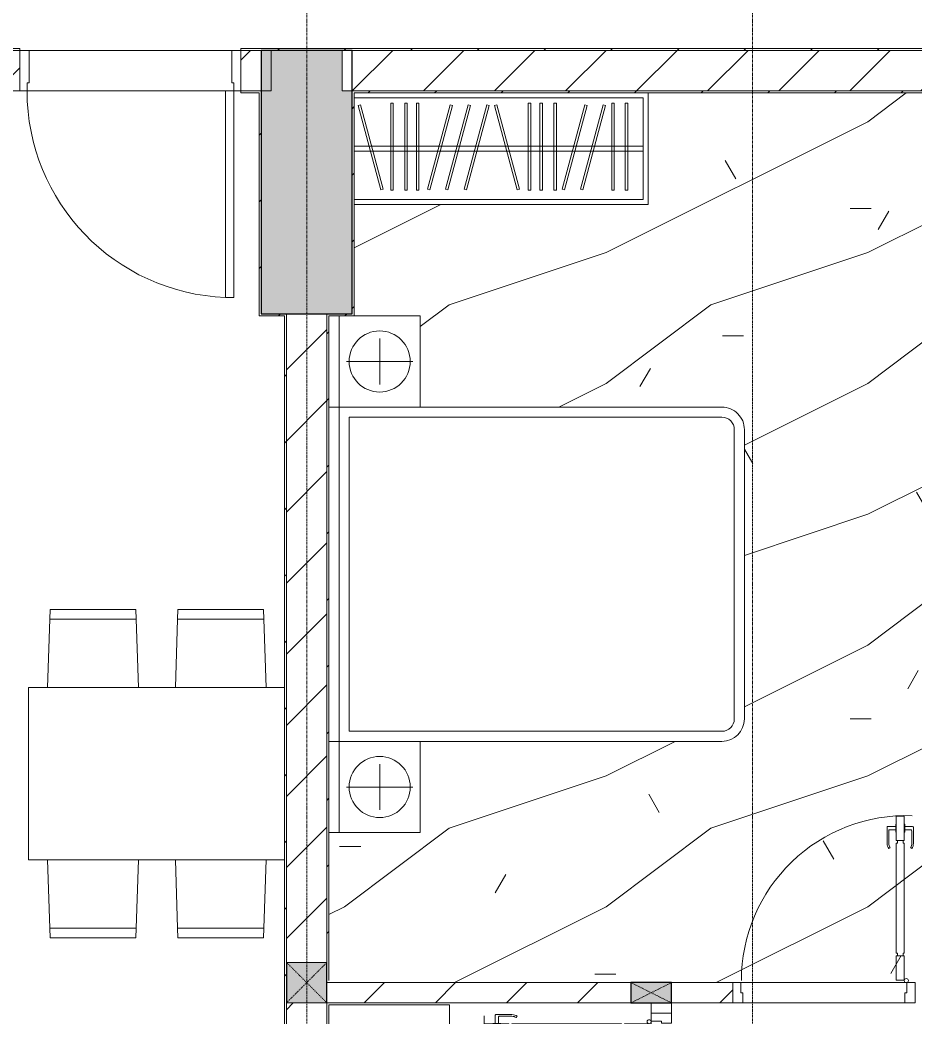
# Model space of a CAD drawing. Header units: millimetres. Extents: x 5121 to 246734, y -48180 to 129206.
# Drawn here: x 51338 to 55755, y 28767 to 33687 of the extents above; entities that cross this region are included whole.
import ezdxf

# ---------------------------------------------------------------- set-up
doc = ezdxf.new("R2010")
doc.units = ezdxf.units.MM
doc.linetypes.add('Dash', pattern=[6, 3, -3])
doc.linetypes.add('Grid Line', pattern=[22.225, 12.7, -3.175, 3.175, -3.175])
for name, color, linetype, lineweight in [('0-1', 7, 'Continuous', 5), ('A-DETL-GENF', 92, 'Continuous', 9), ('A-DETL-GENF-1', 50, 'Continuous', 9), ('A-DOOR', 31, 'Continuous', 9), ('A-DOOR-1', 253, 'Continuous', 9), ('A-DOOR-2', 50, 'Continuous', 9), ('A-DOOR-FRAM', 31, 'Continuous', 9), ('A-FLOR-1', 50, 'Continuous', 9), ('A-FLOR-PATT-1', 9, 'Continuous', 9), ('A-WALL', 113, 'Continuous', 9), ('A-WALL-1', 250, 'Continuous', 18), ('A-WALL-2', 50, 'Continuous', 9), ('A-WALL-PATT-1', 9, 'Continuous', 9), ('A-WALL-PATT-2', 50, 'Continuous', 9), ('A-WALL-PATT-3', 111, 'Continuous', 9), ('G-IMPT-1', 254, 'Continuous', 9), ('I-FURN-1', 253, 'Continuous', 9), ('S-COLS', 52, 'Continuous', 9), ('S-COLS-1', 7, 'Continuous', 5), ('S-COLS-2', 10, 'Continuous', 25), ('S-COLS-3', 50, 'Continuous', 9), ('S-COLS-4', 253, 'Continuous', 9), ('S-COLS-5', 52, 'Continuous', 25), ('S-COLS-6', 52, 'Dash', 9), ('S-COLS-HDLN', 52, 'Dash', 9), ('S-COLS-HDLN-1', 50, 'Dash', 9), ('S-GRID-1', 1, 'Grid Line', 9)]:
    doc.layers.add(name, color=color, linetype=linetype, lineweight=lineweight)
pattern_1 = [(45, (0, 0), (-175.3625, 175.3625), [])]
pattern_2 = [(45, (0, 0), (-164.4023, 164.4023), [])]

# ---------------------------------------------------------------- blocks, each defined once
blk = doc.blocks.new('NCV_TKTC_KET CAU_rvt-1-TKCS_MB TỔNG THỂ TẦNG 1')
at = {"layer": 'S-COLS-1'}
blk.add_hatch(color=256, dxfattribs=at).paths.add_polyline_path([(52652.6, 32236.9), (52652.6, 32237), (52977.6, 32236.9), (52977.6, 33336.9), (52927.6, 33336.9), (52927.6, 33536.9), (52527.6, 33536.9), (52527.6, 32236.9)])
at = {"layer": 'S-COLS-2'}
for p, q in [((52977.6, 33536.9), (52527.6, 33536.9)), ((52527.6, 33536.9), (52527.6, 32236.9)), ((52977.6, 32236.9), (52977.6, 33536.9)), ((52527.6, 32236.9), (52977.6, 32236.9))]:
    blk.add_line(p, q, dxfattribs=at)
blk = doc.blocks.new('DOOR_CW_01 CANH MO-PANEL KINH - DIW_01-900x2200-CỬA GỖ VÂN LAMINATE-553375-TKCS_MB TỔNG THỂ TẦNG 1')
at = {"layer": 'A-DETL-GENF-1'}
for p, q in [((-397, -182), (-397, -62)), ((-397, -62), (-357, -62)), ((-357, -62), (-357, -182)), ((-357, -182), (-397, -182)), ((-397, -196), (-391, -196)), ((-397, -738), (-397, -196)), ((-391, -196), (-391, -182)), ((-391, -182), (-363, -182)), ((-363, -182), (-363, -196)), ((-357, -196), (-363, -196)), ((-357, -196), (-357, -738)), ((-442, -737), (-442, -816.5)), ((-434, -799.5), (-434, -737)), ((-433.9, -711.2), (-427.3, -715.8)), ((-397, -738), (-391, -738)), ((-391, -752), (-391, -738)), ((-357, -738), (-363, -738)), ((-363, -738), (-363, -752)), ((-320.1, -711.2), (-326.7, -715.8)), ((-320, -799.5), (-320, -737)), ((-312, -737), (-312, -816.5)), ((-357, -752), (-397, -752)), ((-397, -752), (-397, -872)), ((-363, -752), (-391, -752)), ((-357, -872), (-357, -752)), ((-399, -820.5), (-438, -820.5)), ((-399, -803.5), (-430, -803.5)), ((-399, -792.2), (-399, -831.8)), ((-397, -792.2), (-399, -792.2)), ((-399, -831.8), (-397, -831.8)), ((-397, -792.2), (-397, -831.8)), ((-357, -792.2), (-357, -831.8)), ((-357, -792.2), (-355, -792.2)), ((-355, -831.8), (-357, -831.8)), ((-355, -792.2), (-355, -831.8)), ((-355, -803.5), (-324, -803.5)), ((-355, -820.5), (-316, -820.5)), ((-397, -872), (-357, -872))]:
    blk.add_line(p, q, dxfattribs=at)
blk.add_circle((-407, -60), 10, dxfattribs=at)
for centre, radius, start, end in [((-407, -60), 814, 268, 0), ((-397, -737), 45, 145, 180), ((-397, -737), 37, 145, 180), ((-357, -737), 37, 0, 35), ((-357, -737), 45, 360, 35), ((-438, -816.5), 4, 180, 270), ((-430, -799.5), 4, 180, 270), ((-324, -799.5), 4, 270, 0), ((-316, -816.5), 4, 270, 0)]:
    blk.add_arc(centre, radius, start, end, dxfattribs=at)
at = {"layer": 'A-DOOR-2'}
for p, q in [((-450, -50), (-450, 50)), ((-450, 50), (-400, 50)), ((-400, 50), (-400, 0)), ((400, 0), (400, 50)), ((400, 50), (450, 50)), ((450, 50), (450, -50)), ((-410, 0), (-410, -50)), ((-400, 0), (-410, 0)), ((410, 0), (400, 0)), ((410, -50), (410, 0)), ((-410, -50), (-450, -50)), ((-407, -50), (-382, -50)), ((450, -50), (410, -50))]:
    blk.add_line(p, q, dxfattribs=at)
blk = doc.blocks.new('GIUONG NGU-2TAB-1600x2000 - GIUONG NGU-2TAB-1600x2000-842839-TKCS_MB TỔNG THỂ TẦNG 1')
at = {"layer": 'I-FURN-1'}
for p, q in [((8.5, 0), (8.5, -50)), ((458.5, -50), (458.5, 0)), ((458.5, 0), (458.5, -50)), ((2108.2, -50), (2108.2, 0)), ((2108.2, 0), (2108.2, -50)), ((2558.2, -50), (2558.2, 0)), ((458.5, -50), (8.5, -50)), ((8.5, -50), (8.5, -450.3)), ((8.5, -50), (458.5, -50)), ((458.5, -50), (8.5, -50)), ((8.5, -50), (8.5, -450.3)), ((233.5, -86.8), (233.5, -413.5)), ((458.5, -450.3), (458.5, -50)), ((2108.2, -50), (458.5, -50)), ((458.5, -50), (458.5, -1938.9)), ((458.5, -50), (2108.2, -50)), ((458.5, -1938.9), (458.5, -50)), ((458.5, -450.3), (458.5, -50)), ((458.5, -50), (2108.2, -50)), ((2558.2, -50), (2108.2, -50)), ((2108.2, -50), (2108.2, -450.3)), ((2108.2, -1938.9), (2108.2, -50)), ((2108.2, -50), (2558.2, -50)), ((2108.2, -50), (2558.2, -50)), ((2108.2, -450.3), (2108.2, -50)), ((2108.2, -50), (2108.2, -1938.9)), ((2333.2, -86.8), (2333.2, -413.5)), ((2558.2, -450.3), (2558.2, -50)), ((2558.2, -50), (2558.2, -450.3)), ((508.5, -100), (2058.2, -100)), ((508.5, -1938.9), (508.5, -100)), ((2058.2, -100), (2058.2, -1938.9)), ((120.2, -250.2), (346.8, -250.2)), ((2446.5, -250.2), (2219.8, -250.2)), ((8.5, -450.3), (458.5, -450.3)), ((8.5, -450.3), (458.5, -450.3)), ((2108.2, -450.3), (2558.2, -450.3)), ((2558.2, -450.3), (2108.2, -450.3)), ((1997.1, -2000), (569.6, -2000)), ((569.6, -2050), (1997.1, -2050)), ((1997.1, -2050), (569.6, -2050))]:
    blk.add_line(p, q, dxfattribs=at)
for centre in [(233.5, -250.2), (2333.2, -250.2)]:
    blk.add_circle(centre, 150.7, dxfattribs=at)
for centre, radius, start, end in [((569.6, -1938.9), 111.1, 180, 270), ((569.6, -1938.9), 111.1, 180, 270), ((569.6, -1938.9), 61.1, 180, 270), ((1997.1, -1938.9), 111.1, 270, 360), ((1997.1, -1938.9), 61.1, 270, 0), ((1997.1, -1938.9), 111.1, 270, 0)]:
    blk.add_arc(centre, radius, start, end, dxfattribs=at)
blk = doc.blocks.new('TU QUAN AO-SUITE ROOM_3 - TU QUAN AO-SUITE ROOM_3-V7-TKCS_MB TỔNG THỂ TẦNG 1')
at = {"layer": 'I-FURN-1'}
for p, q in [((-550, -50), (-550, -1500)), ((-550, -1500), (-550, -50)), ((-550, -50), (-550, -576)), ((-526, -1476), (-526, -50)), ((-526, -50), (-526, -600)), ((-478.3, -181.1), (-61.3, -69.4)), ((-58.2, -80.9), (-475.2, -192.7)), ((-287, -50), (-287, -576)), ((-263, -50), (-263, -576)), ((-61.3, -69.4), (-58.2, -80.9)), ((-24, -49.8), (-24, -1476)), ((-475.2, -192.7), (-478.3, -181.1)), ((-480.1, -229.7), (-50.1, -229.7)), ((-480.1, -241.7), (-480.1, -229.7)), ((-50.1, -241.7), (-480.1, -241.7)), ((-50.1, -229.7), (-50.1, -241.7)), ((-480.1, -299.2), (-50.1, -299.2)), ((-480.1, -311.2), (-480.1, -299.2)), ((-50.1, -311.2), (-480.1, -311.2)), ((-50.1, -299.2), (-50.1, -311.2)), ((-480.1, -356.4), (-50.1, -356.4)), ((-480.1, -368.4), (-480.1, -356.4)), ((-50.1, -368.4), (-480.1, -368.4)), ((-50.1, -356.4), (-50.1, -368.4)), ((-475.2, -411.5), (-478.3, -423.1)), ((-478.3, -423.1), (-61.3, -534.9)), ((-58.2, -523.3), (-475.2, -411.5)), ((-475.2, -500.3), (-478.3, -511.9)), ((-478.3, -511.9), (-61.3, -623.6)), ((-58.2, -612.1), (-475.2, -500.3)), ((-61.3, -534.9), (-58.2, -523.3)), ((-287, -576), (-287, -1476)), ((-263, -576), (-263, -1476)), ((-526, -1476), (-526, -600)), ((-475.2, -591.5), (-478.3, -603.1)), ((-478.3, -603.1), (-61.3, -714.9)), ((-58.2, -703.3), (-475.2, -591.5)), ((-61.3, -623.6), (-58.2, -612.1)), ((-61.3, -714.9), (-58.2, -703.3)), ((-478.3, -853.9), (-61.3, -742.1)), ((-58.2, -753.7), (-475.2, -865.5)), ((-61.3, -742.1), (-58.2, -753.7)), ((-475.2, -865.5), (-478.3, -853.9)), ((-480.1, -908.6), (-480.1, -920.6)), ((-480.1, -908.6), (-480.1, -920.6)), ((-50.1, -908.6), (-480.1, -908.6)), ((-480.1, -920.6), (-50.1, -920.6)), ((-50.1, -920.6), (-50.1, -908.6)), ((-480.1, -965.8), (-480.1, -977.8)), ((-480.1, -965.8), (-480.1, -977.8)), ((-50.1, -965.8), (-480.1, -965.8)), ((-480.1, -977.8), (-50.1, -977.8)), ((-50.1, -977.8), (-50.1, -965.8)), ((-480.1, -1035.3), (-480.1, -1047.3)), ((-480.1, -1035.3), (-480.1, -1047.3)), ((-50.1, -1035.3), (-480.1, -1035.3)), ((-480.1, -1047.3), (-50.1, -1047.3)), ((-475.2, -1075.3), (-478.3, -1086.9)), ((-58.2, -1187.1), (-475.2, -1075.3)), ((-50.1, -1047.3), (-50.1, -1035.3)), ((-478.3, -1086.9), (-61.3, -1198.6)), ((-475.2, -1166.5), (-478.3, -1178.1)), ((-478.3, -1178.1), (-61.3, -1289.9)), ((-58.2, -1278.3), (-475.2, -1166.5)), ((-61.3, -1198.6), (-58.2, -1187.1)), ((-61.3, -1289.9), (-58.2, -1278.3)), ((-480.1, -1320.5), (-480.1, -1332.5)), ((-480.1, -1320.5), (-480.1, -1332.5)), ((-50.1, -1320.5), (-480.1, -1320.5)), ((-50.1, -1332.5), (-50.1, -1320.5)), ((-480.1, -1332.5), (-50.1, -1332.5)), ((-480.1, -1386.9), (-480.1, -1398.9)), ((-480.1, -1386.9), (-480.1, -1398.9)), ((-50.1, -1386.9), (-480.1, -1386.9)), ((-480.1, -1398.9), (-50.1, -1398.9)), ((-50.1, -1398.9), (-50.1, -1386.9)), ((-24, -1476), (-526, -1476)), ((-550, -1500), (0, -1500)), ((0, -1500), (-550, -1500))]:
    blk.add_line(p, q, dxfattribs=at)
blk = doc.blocks.new('MAY GIAT - MAY GIAT_dwg-348053-TKCS_MB TỔNG THỂ TẦNG 1')
at = {"layer": 'G-IMPT-1', "flags": 128}
blk.add_lwpolyline([(5, 596.6), (5, 2.3), (605, 2.3), (605, 596.6)], dxfattribs=at)
blk = doc.blocks.new('MAY GIAT - MAY GIAT-348233-TKCS_MB TỔNG THỂ TẦNG 1')
at = {"layer": 'I-FURN-1'}
for p, q in [((5, 596.6), (5, 2.3)), ((605, 2.3), (605, 596.6)), ((5, 2.3), (605, 2.3))]:
    blk.add_line(p, q, dxfattribs=at)
blk.add_blockref('MAY GIAT - MAY GIAT_dwg-348053-TKCS_MB TỔNG THỂ TẦNG 1', (0, 0))
blk = doc.blocks.new('RES_BAN AN 1 - RES_BAN AN 1-V10-TKCS_MB TỔNG THỂ TẦNG 1')
at = {"layer": 'I-FURN-1'}
for p, q in [((-425, 1275), (425, 1275)), ((-425, 11.8), (-425, 1275)), ((425, 1275), (425, 11.8)), ((-761.9, 1168.8), (-809.6, 1167.2)), ((-809.6, 1167.2), (-809.6, 745.3)), ((-425, 1180), (-761.9, 1168.8)), ((-761.9, 1168.8), (-761.9, 743.8)), ((-761.9, 743.8), (-761.9, 1168.8)), ((-425, 732.5), (-425, 1180)), ((425, 1180), (761.9, 1168.8)), ((425, 732.5), (425, 1180)), ((761.9, 1168.8), (761.9, 743.8)), ((761.9, 1168.8), (761.9, 743.8)), ((809.6, 1167.2), (761.9, 1168.8)), ((809.6, 745.3), (809.6, 1167.2)), ((-809.6, 745.3), (-761.9, 743.8)), ((-761.9, 743.8), (-425, 732.5)), ((761.9, 743.8), (425, 732.5)), ((761.9, 743.8), (809.6, 745.3)), ((-425, 549.7), (-761.9, 538.5)), ((-425, 102.3), (-425, 549.7)), ((425, 549.7), (761.9, 538.5)), ((425, 102.3), (425, 549.7)), ((-809.6, 536.9), (-761.9, 538.5)), ((-809.6, 115.1), (-809.6, 536.9)), ((-761.9, 538.5), (-761.9, 113.5)), ((-761.9, 538.5), (-761.9, 113.5)), ((761.9, 538.5), (761.9, 113.5)), ((761.9, 538.5), (809.6, 536.9)), ((761.9, 113.5), (761.9, 538.5)), ((809.6, 536.9), (809.6, 115.1)), ((-761.9, 113.5), (-809.6, 115.1)), ((-761.9, 113.5), (-425, 102.3)), ((761.9, 113.5), (425, 102.3)), ((809.6, 115.1), (761.9, 113.5))]:
    blk.add_line(p, q, dxfattribs=at)
blk = doc.blocks.new('G1_SOF - BO TRU - 100x200-V74-TKCS_MB TỔNG THỂ TẦNG 1')
at = {"layer": 'S-COLS-3'}
blk.add_hatch(color=256, dxfattribs=at).paths.add_polyline_path([(50, -100), (50, 100), (-50, 100), (-50, -100), (-44.8, -100)])
at = {"layer": 'S-COLS-2'}
for p, q in [((50, 100), (-50, 100)), ((-50, 100), (-50, -100)), ((50, -100), (50, 100)), ((-50, -100), (50, -100))]:
    blk.add_line(p, q, dxfattribs=at)
at = {"layer": 'S-COLS-HDLN-1'}
for p, q in [((50, 100), (-50, -100)), ((-50, 100), (50, -100))]:
    blk.add_line(p, q, dxfattribs=at)
blk = doc.blocks.new('DOOR_CW_01 CANH MO-PANEL KINH - DIG_01-900x2200-CỬA NHÔM KÍNH-400860-TKCS_MB TỔNG THỂ TẦNG 1')
at = {"layer": 'A-DETL-GENF-1'}
for p, q in [((-397, -182), (-397, -62)), ((-397, -62), (-357, -62)), ((-357, -62), (-357, -182)), ((-357, -182), (-397, -182)), ((-397, -196), (-391, -196)), ((-397, -738), (-397, -196)), ((-391, -196), (-391, -182)), ((-391, -182), (-363, -182)), ((-363, -182), (-363, -196)), ((-357, -196), (-363, -196)), ((-357, -196), (-357, -738)), ((-442, -737), (-442, -816.5)), ((-434, -799.5), (-434, -737)), ((-433.9, -711.2), (-427.3, -715.8)), ((-397, -738), (-391, -738)), ((-391, -752), (-391, -738)), ((-357, -738), (-363, -738)), ((-363, -738), (-363, -752)), ((-320.1, -711.2), (-326.7, -715.8)), ((-320, -799.5), (-320, -737)), ((-312, -737), (-312, -816.5)), ((-357, -752), (-397, -752)), ((-397, -752), (-397, -872)), ((-363, -752), (-391, -752)), ((-357, -872), (-357, -752)), ((-399, -820.5), (-438, -820.5)), ((-399, -803.5), (-430, -803.5)), ((-399, -792.2), (-399, -831.8)), ((-397, -792.2), (-399, -792.2)), ((-399, -831.8), (-397, -831.8)), ((-397, -792.2), (-397, -831.8)), ((-357, -792.2), (-357, -831.8)), ((-357, -792.2), (-355, -792.2)), ((-355, -831.8), (-357, -831.8)), ((-355, -792.2), (-355, -831.8)), ((-355, -803.5), (-324, -803.5)), ((-355, -820.5), (-316, -820.5)), ((-397, -872), (-357, -872))]:
    blk.add_line(p, q, dxfattribs=at)
blk.add_circle((-407, -60), 10, dxfattribs=at)
for centre, radius, start, end in [((-407, -60), 814, 268, 0), ((-397, -737), 45, 145, 180), ((-397, -737), 37, 145, 180), ((-357, -737), 37, 0, 35), ((-357, -737), 45, 360, 35), ((-438, -816.5), 4, 180, 270), ((-430, -799.5), 4, 180, 270), ((-324, -799.5), 4, 270, 0), ((-316, -816.5), 4, 270, 0)]:
    blk.add_arc(centre, radius, start, end, dxfattribs=at)
at = {"layer": 'A-DOOR-2'}
for p, q in [((-450, -50), (-450, 50)), ((-450, 50), (-400, 50)), ((-400, 50), (-400, 0)), ((400, 0), (400, 50)), ((400, 50), (450, 50)), ((450, 50), (450, -50)), ((-410, 0), (-410, -50)), ((-400, 0), (-410, 0)), ((410, 0), (400, 0)), ((410, -50), (410, 0)), ((-410, -50), (-450, -50)), ((-407, -50), (-382, -50)), ((450, -50), (410, -50))]:
    blk.add_line(p, q, dxfattribs=at)
blk = doc.blocks.new('NCV_TKTC_TANG 1_rvt-1-TKCS_MB TỔNG THỂ TẦNG 1')
at = {"layer": 'A-FLOR-PATT-1'}
h = blk.add_hatch(dxfattribs=at)
h.set_pattern_fill('FP_5', color=256, style=0, pattern_type=2)
h.set_pattern_definition([(0, (0, 0), (2519.68, 629.92), [103.937, -1785.823, 103.937, -1785.823, -10078.72]), (0, (0, 0), (2519.68, 629.92), [-3779.52, 103.937, -3675.583, 103.937, -1785.823, -4409.44]), (0, (0, 0), (2519.68, 629.92), [-9448.8, 103.937, -1155.903, 103.937, -3045.663]), (120, (944.9, 314.96), (-1805.367, 1867.147), [103.937, -1785.823, 103.937, -11864.543]), (120, (944.9, 314.96), (-1805.367, 1867.147), [-1993.697, -1785.823, 103.937, -3675.583, -6299.2]), (120, (944.9, 314.96), (-1805.367, 1867.147), [-7559.04, 103.937, -1785.823, 103.937, -4305.503]), (120, (944.9, 314.96), (-1805.367, 1867.147), [-9552.737, -1155.903, 103.937, -3045.663]), (240, (1259.84, 1574.8), (-714.313, -2497.067), [103.937, -1785.823, 103.937, -11864.543]), (240, (1259.84, 1574.8), (-714.313, -2497.067), [-1993.697, -1785.823, 103.937, -3675.583, -6299.2]), (240, (1259.84, 1574.8), (-714.313, -2497.067), [-7559.04, 103.937, -1785.823, 103.937, -4305.503]), (240, (1259.84, 1574.8), (-714.313, -2497.067), [-9552.737, -1155.903, 103.937, -3045.663])])
h.paths.add_polyline_path([(54854.6, 28936.9), (55842.6, 28936.9), (55842.6, 32436.9), (55852.6, 32436.9), (55852.6, 33236.9), (55842.6, 33236.9), (55842.6, 33326.9), (54437.6, 33326.9), (54437.6, 32776.9), (52987.6, 32776.9), (52986.3, 32226.9), (53312.9, 32226.8), (53312.9, 31776.8), (54801.5, 31776.8), (54830.2, 31773), (54857, 31761.9), (54880, 31744.2), (54897.7, 31721.2), (54908.8, 31694.4), (54912.6, 31665.7), (54912.6, 30238.2), (54908.8, 30209.5), (54897.7, 30182.7), (54880, 30159.7), (54857, 30142), (54830.2, 30130.9), (54801.5, 30127.1), (53312.9, 30127.1), (53312.9, 29677.1), (52862.6, 29677.1), (52862.6, 28936.9), (54552.6, 28936.9)])
h = blk.add_hatch(dxfattribs=at)
h.set_pattern_fill('FP_4', color=256, style=0, pattern_type=2)
h.set_pattern_definition([(216.87, (516.46, 1291.15), (3873.4454, 2582.3069), [645.575, -5810.175]), (206.565, (1291.15, 903.8), (-1291.1515, -1291.149), [1443.55, -1443.55]), (198.435, (1291.15, 258.23), (-2582.2983, -1291.1527), [816.596, -3266.38])])
h.paths.add_polyline_path([(54854.6, 28936.9), (55842.6, 28936.9), (55842.6, 32436.9), (55852.6, 32436.9), (55852.6, 33236.9), (55842.6, 33236.9), (55842.6, 33326.9), (54437.6, 33326.9), (54437.6, 32776.9), (52987.6, 32776.9), (52986.3, 32226.9), (53312.9, 32226.8), (53312.9, 31776.8), (54801.5, 31776.8), (54830.2, 31773), (54857, 31761.9), (54880, 31744.2), (54897.7, 31721.2), (54908.8, 31694.4), (54912.6, 31665.7), (54912.6, 30238.2), (54908.8, 30209.5), (54897.7, 30182.7), (54880, 30159.7), (54857, 30142), (54830.2, 30130.9), (54801.5, 30127.1), (53312.9, 30127.1), (53312.9, 29677.1), (52862.6, 29677.1), (52862.6, 28936.9), (54552.6, 28936.9)])
at = {"layer": 'A-WALL-PATT-1'}
h = blk.add_hatch(dxfattribs=at)
h.set_pattern_fill('FP_2', color=256, style=0, pattern_type=2)
h.set_pattern_definition(pattern_1)
h.paths.add_polyline_path([(52862.6, 28836.9), (54352.6, 28836.9), (54352.6, 28936.9), (52852.6, 28936.9), (52852.6, 28836.9)])
h.paths.add_polyline_path([(57652.6, 28836.9), (57652.6, 28936.9), (56854.2, 28936.9), (56854.2, 28836.9), (57596, 28836.9)])
h.paths.add_polyline_path([(55852.6, 28836.9), (56054.2, 28836.9), (56054.2, 28936.9), (55754.6, 28936.9), (55754.6, 28836.9)])
h.paths.add_polyline_path([(54854.6, 28836.9), (54854.6, 28936.9), (54552.6, 28936.9), (54552.6, 28836.9)])
h = blk.add_hatch(dxfattribs=at)
h.set_pattern_fill('FP_2', color=256, style=0, pattern_type=2)
h.set_pattern_definition(pattern_1)
h.paths.add_polyline_path([(54509.3, 27836.9), (54552.6, 27836.9), (54552.6, 27886.9), (54452.6, 27886.9), (54452.6, 27836.9)])
h.paths.add_polyline_path([(54552.6, 28786.9), (54552.6, 28836.9), (54452.6, 28836.9), (54452.6, 28786.9), (54509.3, 28786.9)])
at = {"layer": 'A-WALL-PATT-2'}
h = blk.add_hatch(dxfattribs=at)
h.set_pattern_fill('FP_10', color=256, style=0, pattern_type=2)
h.set_pattern_definition(pattern_2)
h.paths.add_polyline_path([(52517.6, 33326.9), (52527.6, 33326.9), (52527.6, 33336.9), (52427.6, 33336.9), (52427.6, 33326.9), (52436.3, 33326.9)])
h.paths.add_polyline_path([(49652.6, 33326.9), (51337.6, 33326.9), (51337.6, 33336.9), (49652.6, 33336.9)])
h = blk.add_hatch(dxfattribs=at)
h.set_pattern_fill('FP_10', color=256, style=0, pattern_type=2)
h.set_pattern_definition(pattern_2)
h.paths.add_polyline_path([(52517.6, 32236.9), (52527.6, 32236.9), (52527.6, 33326.9), (52517.6, 33326.9), (52517.6, 32240.8)])
h = blk.add_hatch(dxfattribs=at)
h.set_pattern_fill('FP_10', color=256, style=0, pattern_type=2)
h.set_pattern_definition(pattern_2)
h.paths.add_polyline_path([(52977.6, 33326.9), (55842.6, 33326.9), (55842.6, 33336.9), (52977.6, 33336.9)])
h = blk.add_hatch(dxfattribs=at)
h.set_pattern_fill('FP_10', color=256, style=0, pattern_type=2)
h.set_pattern_definition(pattern_2)
h.paths.add_polyline_path([(52987.6, 32226.9), (52987.6, 33326.9), (52977.6, 33326.9), (52977.6, 32226.9), (52986.3, 32226.9)])
h = blk.add_hatch(dxfattribs=at)
h.set_pattern_fill('FP_10', color=256, style=0, pattern_type=2)
h.set_pattern_definition(pattern_2)
h.paths.add_polyline_path([(52519.1, 32226.9), (52642.6, 32226.9), (52642.6, 32236.9), (52517.6, 32236.9), (52517.6, 32226.9)])
h = blk.add_hatch(dxfattribs=at)
h.set_pattern_fill('FP_10', color=256, style=0, pattern_type=2)
h.set_pattern_definition(pattern_2)
h.paths.add_polyline_path([(52652.6, 25546.9), (52652.6, 32236.9), (52642.6, 32236.9), (52643.5, 25546.9)])
h = blk.add_hatch(dxfattribs=at)
h.set_pattern_fill('FP_10', color=256, style=0, pattern_type=2)
h.set_pattern_definition(pattern_2)
h.paths.add_polyline_path([(52862.6, 28936.9), (52862.6, 32236.9), (52852.6, 32236.9), (52852.6, 28936.9)])
h = blk.add_hatch(dxfattribs=at)
h.set_pattern_fill('FP_10', color=256, style=0, pattern_type=2)
h.set_pattern_definition(pattern_2)
h.paths.add_polyline_path([(52977.5, 32226.9), (52977.6, 32226.9), (52977.6, 32236.9), (52862.6, 32236.9), (52862.6, 32226.9), (52977.2, 32226.9)])
h = blk.add_hatch(dxfattribs=at)
h.set_pattern_fill('FP_10', color=256, style=0, pattern_type=2)
h.set_pattern_definition(pattern_2)
h.paths.add_polyline_path([(52852.6, 25536.9), (52862.6, 25536.9), (52862.6, 28836.9), (52852.6, 28836.9), (52852.6, 26654.4)])
at = {"layer": 'A-FLOR-1'}
for p, q in [((52382.6, 33536.9), (51382.6, 33536.9)), ((52392.6, 33336.9), (51372.6, 33336.9)), ((51372.6, 33336.9), (52392.6, 33336.9)), ((54894.6, 28936.9), (55714.6, 28936.9)), ((55704.6, 28836.9), (54904.6, 28836.9))]:
    blk.add_line(p, q, dxfattribs=at)
at = {"layer": 'A-WALL-1'}
for p, q in [((52527.6, 33336.9), (52427.6, 33336.9)), ((52427.6, 33336.9), (52427.6, 33326.9)), ((52427.6, 33326.9), (52517.6, 33326.9)), ((52517.6, 33326.9), (52517.6, 32236.9)), ((52527.6, 33326.9), (52527.6, 33336.9)), ((52527.6, 32236.9), (52527.6, 33326.9)), ((55842.6, 33336.9), (52977.6, 33336.9)), ((52977.6, 33336.9), (52977.6, 33326.9)), ((52977.6, 33326.9), (52977.6, 32236.9)), ((52987.6, 33326.9), (55842.6, 33326.9)), ((52987.6, 32226.9), (52987.6, 33326.9)), ((52517.6, 32236.9), (52517.6, 32226.9)), ((52642.6, 32236.9), (52527.6, 32236.9)), ((52652.6, 32236.9), (52642.6, 32236.9)), ((52652.6, 25546.9), (52652.6, 32236.9)), ((52852.6, 32236.9), (52852.6, 28936.9)), ((52862.6, 32236.9), (52852.6, 32236.9)), ((52977.6, 32236.9), (52862.6, 32236.9)), ((52517.6, 32226.9), (52642.6, 32226.9)), ((52642.6, 32226.9), (52642.6, 25546.9)), ((52862.6, 28946.9), (52862.6, 32226.9)), ((52862.6, 32226.9), (52977.6, 32226.9)), ((52977.6, 32226.9), (52987.6, 32226.9)), ((52862.6, 28936.9), (52852.6, 28936.9)), ((52852.6, 28936.9), (52852.6, 28836.9)), ((52852.6, 28936.9), (52862.6, 28936.9)), ((52852.6, 28836.9), (52862.6, 28836.9)), ((52852.6, 28836.9), (52852.6, 25536.9)), ((52862.6, 28836.9), (52852.6, 28836.9)), ((54452.6, 28836.9), (54452.6, 28826.9)), ((54552.6, 28826.9), (54552.6, 28836.9)), ((52862.6, 25546.9), (52862.6, 28826.9))]:
    blk.add_line(p, q, dxfattribs=at)
at = {"layer": 'A-WALL-2'}
for p, q in [((54352.6, 28936.9), (52862.6, 28936.9)), ((54854.6, 28936.9), (54552.6, 28936.9)), ((54894.6, 28936.9), (55714.6, 28936.9)), ((52862.6, 28836.9), (54352.6, 28836.9)), ((54552.6, 28836.9), (54854.6, 28836.9)), ((55704.6, 28836.9), (54904.6, 28836.9)), ((54452.6, 28826.9), (54452.6, 28786.9)), ((54552.6, 28786.9), (54552.6, 28826.9))]:
    blk.add_line(p, q, dxfattribs=at)
at = {"layer": 'A-DOOR-1'}
for name, p, rotation in [('DOOR_CW_01 CANH MO-PANEL KINH - DIW_01-900x2200-CỬA GỖ VÂN LAMINATE-553375-TKCS_MB TỔNG THỂ TẦNG 1', (55304.6, 28886.9), 180), ('DOOR_CW_01 CANH MO-PANEL KINH - DIG_01-900x2200-CỬA NHÔM KÍNH-400860-TKCS_MB TỔNG THỂ TẦNG 1', (54502.6, 28336.9), 269.9999999999989)]:
    blk.add_blockref(name, p, dxfattribs=dict(at, rotation=rotation))
at = {"layer": 'I-FURN-1'}
for name, p, rotation in [('TU QUAN AO-SUITE ROOM_3 - TU QUAN AO-SUITE ROOM_3-V7-TKCS_MB TỔNG THỂ TẦNG 1', (52937.6, 33326.9), 89.9999999999998), ('GIUONG NGU-2TAB-1600x2000 - GIUONG NGU-2TAB-1600x2000-842839-TKCS_MB TỔNG THỂ TẦNG 1', (52862.6, 29668.6), 90.00000000000065), ('RES_BAN AN 1 - RES_BAN AN 1-V10-TKCS_MB TỔNG THỂ TẦNG 1', (52654.3, 29968.2), 90.00000000000026), ('MAY GIAT - MAY GIAT-348233-TKCS_MB TỔNG THỂ TẦNG 1', (53459.2, 28222), 90)]:
    blk.add_blockref(name, p, dxfattribs=dict(at, rotation=rotation))
at = {"layer": 'S-COLS-4', "rotation": 89.99999999999945}
blk.add_blockref('G1_SOF - BO TRU - 100x200-V74-TKCS_MB TỔNG THỂ TẦNG 1', (54452.6, 28886.9), dxfattribs=at)
blk = doc.blocks.new('FD_05 - FD_05-1000x2200mm-835433-TKCS_MB TỔNG THỂ TẦNG 1')
at = {"layer": 'A-DETL-GENF'}
for p, q in [((510, -100), (470, -100)), ((470, -100), (470, -1120)), ((510, -1120), (510, -100)), ((470, -1120), (510, -1120))]:
    blk.add_line(p, q, dxfattribs=at)
blk.add_arc((510, -100), 1020, 180, 267.7525, dxfattribs=at)
at = {"layer": 'A-DOOR-FRAM'}
for p, q in [((-545, 100), (-500, 100)), ((-545, -100), (-545, 100)), ((-500, 100), (-500, -60)), ((500, 100), (545, 100)), ((500, -60), (500, 100)), ((545, 100), (545, -100)), ((-500, -60), (-510, -60)), ((-510, -60), (-510, -100)), ((510, -60), (500, -60)), ((510, -100), (510, -60)), ((-510, -100), (-545, -100)), ((545, -100), (510, -100))]:
    blk.add_line(p, q, dxfattribs=at)
blk = doc.blocks.new('G1_SOF - BO TRU - 200x200-3050151-TKCS_MB TỔNG THỂ TẦNG 1')
at = {"layer": 'S-COLS-HDLN'}
for p, q in [((-100, 100), (100, -100)), ((100, 100), (-100, -100))]:
    blk.add_line(p, q, dxfattribs=at)

msp = doc.modelspace()

# ---------------------------------------------------------------- hatches: boundary and pattern name
at = {"layer": 'A-WALL-PATT-3'}
h = msp.add_hatch(dxfattribs=at)
h.set_pattern_fill('FP_43', color=256, style=0, pattern_type=2)
h.set_pattern_definition(pattern_2)
h.paths.add_polyline_path([(52527.6, 33536.9), (56442.6, 33536.9), (56442.6, 33546.9), (52427.6, 33546.9), (52427.6, 33536.9)])
h.paths.add_polyline_path([(48953.1, 33536.9), (51337.6, 33536.9), (51337.6, 33546.9), (44452.6, 33546.9), (44452.6, 33536.9), (48335.8, 33536.9)])
h = msp.add_hatch(dxfattribs=at)
h.set_pattern_fill('FP_1', color=256, style=0, pattern_type=2)
h.set_pattern_definition(pattern_1)
h.paths.add_polyline_path([(50256.9, 33336.9), (51337.6, 33336.9), (51337.6, 33536.9), (49652.9, 33534.5), (49652.9, 33336.9), (49787.5, 33336.9)])
h.paths.add_polyline_path([(52427.6, 33336.9), (52527.6, 33336.9), (52527.6, 33536.9), (52427.6, 33535.5), (52427.6, 33376.9)])
h.paths.add_polyline_path([(47752.6, 33336.9), (49452.9, 33336.9), (49452.9, 33536.9), (44852.6, 33536.9), (44852.6, 33336.9), (47727.6, 33336.9)])
h = msp.add_hatch(dxfattribs=at)
h.set_pattern_fill('FP_1', color=256, style=0, pattern_type=2)
h.set_pattern_definition(pattern_1)
h.paths.add_polyline_path([(52937.6, 33336.9), (56452.6, 33336.9), (56452.6, 33536.9), (52927.6, 33536.9), (52927.6, 33336.9)])
h.paths.add_polyline_path([(60682.8, 33336.9), (60727.6, 33336.9), (60727.6, 33536.9), (60627.6, 33536.9), (60627.6, 33336.9)])
h.paths.add_polyline_path([(56652.6, 33336.9), (59537.6, 33336.9), (59537.6, 33536.9), (56652.6, 33536.9)])
h = msp.add_hatch(dxfattribs=at)
h.set_pattern_fill('FP_1', color=256, style=0, pattern_type=2)
h.set_pattern_definition(pattern_1)
h.paths.add_polyline_path([(52657.5, 25536.9), (52852.6, 25536.9), (52852.6, 28836.9), (52652.6, 28836.9), (52652.6, 25536.9)])
h.paths.add_polyline_path([(52652.6, 29036.9), (52852.6, 29036.9), (52852.6, 32237), (52652.6, 32236.9), (52652.6, 29130.6)])
at = {"layer": 'S-COLS-1'}
msp.add_hatch(color=256, dxfattribs=at).paths.add_polyline_path([(52652.6, 28836.9), (52852.6, 28836.9), (52852.6, 29036.9), (52652.6, 29036.9), (52652.6, 28894.7)])

# ---------------------------------------------------------------- linework, layer by layer
at = {"layer": 'A-WALL'}
for p, q in [((51337.6, 33536.9), (49652.9, 33536.9)), ((49652.9, 33536.9), (51337.6, 33536.9)), ((51382.6, 33536.9), (52382.6, 33536.9)), ((52577.6, 33536.9), (52427.6, 33536.9)), ((52427.6, 33536.9), (52577.6, 33536.9)), ((56442.6, 33536.9), (52927.6, 33536.9)), ((52927.6, 33536.9), (56442.6, 33536.9)), ((52392.6, 33336.9), (51372.6, 33336.9)), ((52652.6, 29036.9), (52852.6, 29036.9)), ((52852.6, 28836.9), (52652.6, 28836.9))]:
    msp.add_line(p, q, dxfattribs=at)
at = {"layer": 'A-WALL-1'}
for p, q in [((51337.6, 33546.9), (44452.6, 33546.9)), ((51337.6, 33536.9), (51337.6, 33546.9)), ((56442.6, 33546.9), (52427.6, 33546.9)), ((52427.6, 33546.9), (52427.6, 33536.9)), ((52577.6, 33336.9), (52577.6, 33536.9)), ((52577.6, 33536.9), (52927.6, 33536.9)), ((52927.6, 33536.9), (52927.6, 33336.9)), ((49652.9, 33336.9), (51337.6, 33336.9)), ((52427.6, 33336.9), (52577.6, 33336.9)), ((52927.6, 33336.9), (56452.6, 33336.9)), ((52852.6, 32237), (52652.6, 32237)), ((52652.6, 32237), (52652.6, 29036.9)), ((52852.6, 29036.9), (52852.6, 32237)), ((52652.6, 28836.9), (52652.6, 25536.9)), ((52852.6, 25536.9), (52852.6, 28836.9))]:
    msp.add_line(p, q, dxfattribs=at)
at = {"layer": 'S-COLS'}
for p, q in [((52852.6, 29036.9), (52652.6, 29036.9)), ((52652.6, 28836.9), (52852.6, 28836.9))]:
    msp.add_line(p, q, dxfattribs=at)
at = {"layer": 'S-COLS-5'}
for p, q in [((52652.6, 29036.9), (52652.6, 28836.9)), ((52852.6, 28836.9), (52852.6, 29036.9))]:
    msp.add_line(p, q, dxfattribs=at)
at = {"layer": 'S-GRID-1'}
for p, q in [((52752.6, 23210.6), (52752.6, 78232.7)), ((54952.6, 23210.6), (54952.6, 78232.7)), ((125364.8, 33536.9), (35538.8, 33536.9))]:
    msp.add_line(p, q, dxfattribs=at)

# ---------------------------------------------------------------- block references
at = {"layer": '0-1'}
for name in ['NCV_TKTC_KET CAU_rvt-1-TKCS_MB TỔNG THỂ TẦNG 1', 'NCV_TKTC_TANG 1_rvt-1-TKCS_MB TỔNG THỂ TẦNG 1']:
    msp.add_blockref(name, (0, 0), dxfattribs=at)
at = {"layer": 'A-DOOR'}
msp.add_blockref('FD_05 - FD_05-1000x2200mm-835433-TKCS_MB TỔNG THỂ TẦNG 1', (51882.6, 33436.9), dxfattribs=at)
at = {"layer": 'S-COLS-6'}
msp.add_blockref('G1_SOF - BO TRU - 200x200-3050151-TKCS_MB TỔNG THỂ TẦNG 1', (52752.6, 28936.9), dxfattribs=at)

doc.saveas('drawing.dxf')
